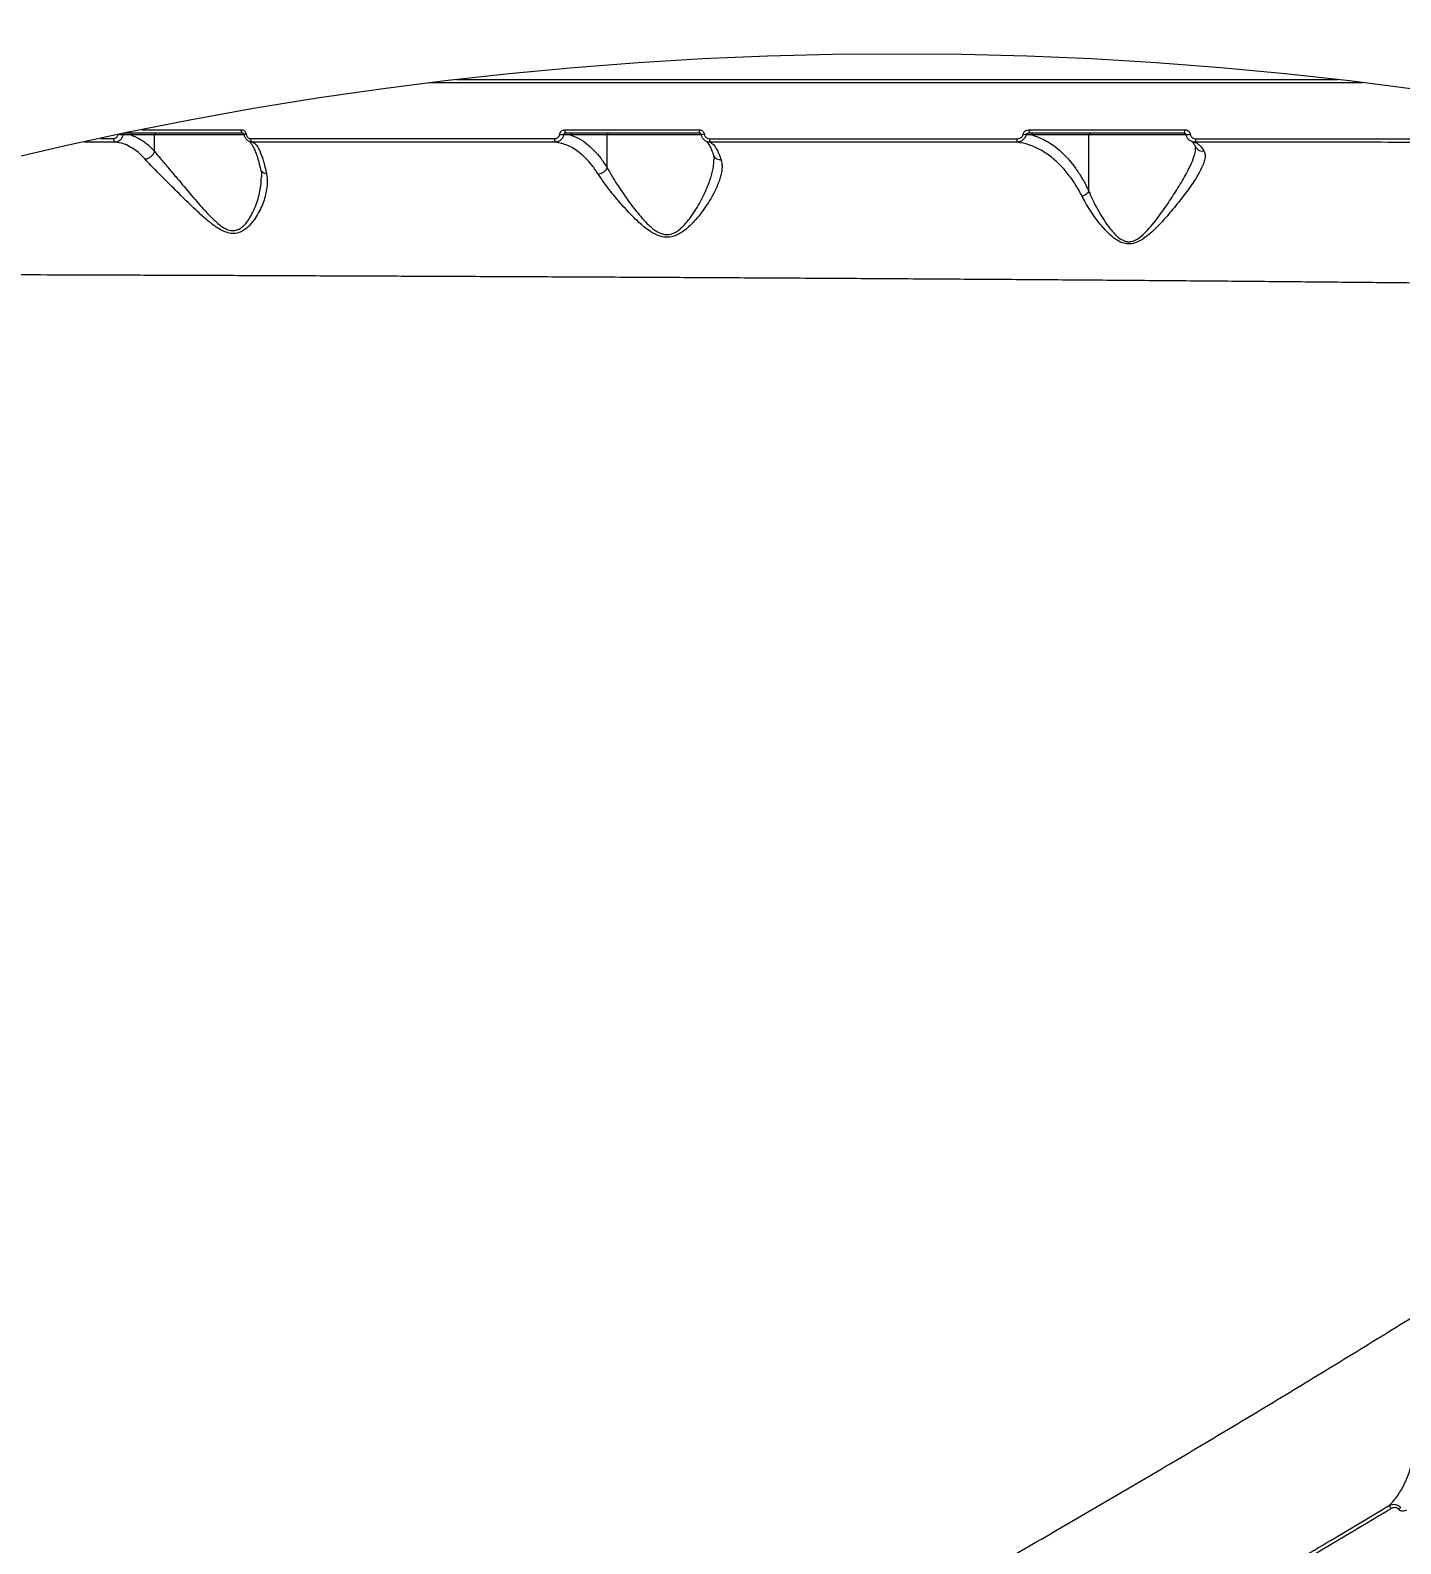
# Model space of a CAD drawing. Header units: millimetres. Extents: x -7245 to 6306, y -6696 to 5973.
# Drawn here: x 1798.9 to 2194.1, y -1001.2 to -564.7 of the extents above; entities that cross this region are included whole.
import ezdxf

# ---------------------------------------------------------------- set-up
doc = ezdxf.new("R2010")
doc.units = ezdxf.units.MM
for name, color, linetype in [('DIKOM_ОБЪЕКТ', 7, 'Continuous'), ('DIKOM_РАЗМЕР_ЗОНА', 7, 'Continuous'), ('DIKOM_РАЗМЕР_ОБЪЕКТА', 7, 'Continuous')]:
    doc.layers.add(name, color=color, linetype=linetype)
doc.styles.add('style1', font='arial.ttf', dxfattribs={"width": 0.8})
doc.dimstyles.new('1-50', dxfattribs={"dimtxt": 300, "dimasz": 200, "dimexe": 100, "dimexo": 0, "dimgap": 100, "dimtad": 1, "dimtxsty": 'style1', "dimcen": 200, "dimclrd": 7, "dimclre": 7, "dimclrt": 7, "dimadec": 1, "dimazin": 2, "dimtfac": 1, "dimtmove": 0, "dimatfit": 2, "dimfxl": 0, "dimlwd": 25, "dimlwe": 18, "dimarcsym": 0})

# ---------------------------------------------------------------- blocks, each defined once
blk = doc.blocks.new('*D10')
at = {"layer": 'Defpoints', "color": 0, "transparency": 16777216}
for p in [(-4365.71, 2792.53), (4306.16, 475.6), (4306.16, -5965.27)]:
    blk.add_point(p, dxfattribs=at)
at = {"layer": 'DIKOM_РАЗМЕР_ОБЪЕКТА', "color": 7, "lineweight": 18, "transparency": 16777216}
for p, q in [((-4365.71, 2792.53), (-4365.71, -6065.27)), ((4306.16, 475.6), (4306.16, -6065.27))]:
    blk.add_line(p, q, dxfattribs=at)
at = {"layer": 'DIKOM_РАЗМЕР_ОБЪЕКТА', "color": 7, "lineweight": 25, "transparency": 16777216}
blk.add_line((-4165.71, -5965.27), (4106.16, -5965.27), dxfattribs=at)
at = {"layer": 'DIKOM_РАЗМЕР_ОБЪЕКТА', "color": 7, "transparency": 16777216}
for points in [[(-4165.71, -5931.93), (-4165.71, -5998.6), (-4365.71, -5965.27)], [(4106.16, -5931.93), (4106.16, -5998.6), (4306.16, -5965.27)]]:
    blk.add_solid(points, dxfattribs=at)
at = {"layer": 'DIKOM_РАЗМЕР_ОБЪЕКТА', "color": 7, "transparency": 16777216, "insert": (-85.78, -5712.1), "char_height": 300, "attachment_point": 5, "style": 'style1'}
blk.add_mtext('8650', dxfattribs=at)
blk = doc.blocks.new('*D11')
at = {"layer": 'Defpoints', "color": 0, "transparency": 16777216}
for p in [(-3472.32, 4472.83), (-6199.73, -2928.86), (1850.21, -2928.86)]:
    blk.add_point(p, dxfattribs=at)
at = {"layer": 'DIKOM_РАЗМЕР_ОБЪЕКТА', "color": 7, "lineweight": 18, "transparency": 16777216}
for p, q in [((-3472.32, 4472.83), (-6299.73, 4472.83)), ((1850.21, -2928.86), (-6299.73, -2928.86))]:
    blk.add_line(p, q, dxfattribs=at)
at = {"layer": 'DIKOM_РАЗМЕР_ОБЪЕКТА', "color": 7, "lineweight": 25, "transparency": 16777216}
blk.add_line((-6199.73, 4272.83), (-6199.73, -2728.86), dxfattribs=at)
at = {"layer": 'DIKOM_РАЗМЕР_ОБЪЕКТА', "color": 7, "transparency": 16777216}
for points in [[(-6233.06, 4272.83), (-6166.39, 4272.83), (-6199.73, 4472.83)], [(-6233.06, -2728.86), (-6166.39, -2728.86), (-6199.73, -2928.86)]]:
    blk.add_solid(points, dxfattribs=at)
at = {"layer": 'DIKOM_РАЗМЕР_ОБЪЕКТА', "color": 7, "transparency": 16777216, "insert": (-6452.9, 984.54), "char_height": 300, "attachment_point": 5, "rotation": 90, "style": 'style1'}
blk.add_mtext('7400', dxfattribs=at)
blk = doc.blocks.new('*D12')
at = {"layer": 'Defpoints', "color": 0, "transparency": 16777216}
for p in [(-5865.71, 123.34), (6306.18, -91.92), (6306.18, -6596.14)]:
    blk.add_point(p, dxfattribs=at)
at = {"layer": 'DIKOM_РАЗМЕР_ЗОНА', "color": 7, "lineweight": 18, "transparency": 16777216}
for p, q in [((-5865.71, 123.34), (-5865.71, -6696.14)), ((6306.18, -91.92), (6306.18, -6696.14))]:
    blk.add_line(p, q, dxfattribs=at)
at = {"layer": 'DIKOM_РАЗМЕР_ЗОНА', "color": 7, "lineweight": 25, "transparency": 16777216}
blk.add_line((-5665.71, -6596.14), (6106.18, -6596.14), dxfattribs=at)
at = {"layer": 'DIKOM_РАЗМЕР_ЗОНА', "color": 7, "transparency": 16777216}
for points in [[(-5665.71, -6562.81), (-5665.71, -6629.48), (-5865.71, -6596.14)], [(6106.18, -6562.81), (6106.18, -6629.48), (6306.18, -6596.14)]]:
    blk.add_solid(points, dxfattribs=at)
at = {"layer": 'DIKOM_РАЗМЕР_ЗОНА', "color": 7, "transparency": 16777216, "insert": (-71.19, -6342.97), "char_height": 300, "attachment_point": 5, "style": 'style1'}
blk.add_mtext('12150', dxfattribs=at)

msp = doc.modelspace()

# ---------------------------------------------------------------- linework, layer by layer
at = {"layer": 'DIKOM_ОБЪЕКТ', "color": 7, "linetype": 'Continuous', "lineweight": 15}
for p, q in [((1921.907, -578.87), (2175.935, -578.87)), ((1823.495, -596.919), (1814.563, -596.918)), ((1819.195, -595.931), (1822.983, -595.931)), ((1826.02, -594.37), (1825.929, -594.355)), ((1834.742, -594.87), (1827.902, -594.87)), ((1834.742, -599.583), (1834.742, -594.87)), ((1860.739, -594.87), (1834.742, -594.87)), ((1965.271, -594.87), (1954.614, -594.87)), ((1965.271, -604.316), (1965.271, -594.87)), ((1992.515, -594.87), (1965.271, -594.87)), ((1992.447, -594.798), (1992.432, -594.798)), ((2104.189, -594.87), (2087.708, -594.87)), ((2104.189, -611.082), (2104.189, -594.87)), ((2132.431, -594.87), (2104.189, -594.87)), ((2134.957, -598.852), (2134.974, -598.572))]:
    msp.add_line(p, q, dxfattribs=at)
at = {"layer": 'DIKOM_ОБЪЕКТ', "color": 7, "linetype": 'Continuous', "lineweight": 15, "flags": 128}
for points in [[(2197.816, -581.631), (2179.329, -579.269), (2160.792, -577.22), (2142.212, -575.484), (2123.596, -574.064), (2104.952, -572.958), (2086.287, -572.168), (2067.607, -571.694), (2048.921, -571.536), (2030.234, -571.694), (2011.555, -572.168), (1992.889, -572.958), (1974.245, -574.064), (1955.63, -575.484), (1937.05, -577.22), (1918.513, -579.269), (1900.025, -581.631), (1881.595, -584.306), (1863.228, -587.292), (1844.932, -590.588), (1826.714, -594.193), (1808.581, -598.105), (1790.539, -602.323)], [(1860.213, -594.37), (1860.125, -594.351), (1860.041, -594.295), (1859.963, -594.203), (1859.895, -594.08), (1859.839, -593.93), (1859.797, -593.758), (1859.771, -593.572), (1859.762, -593.378)], [(1823.495, -596.919), (1823.395, -596.892), (1823.299, -596.831), (1823.211, -596.737), (1823.134, -596.614), (1823.071, -596.466), (1823.023, -596.299), (1822.994, -596.119), (1822.983, -595.931)], [(1860.625, -594.799), (1860.608, -594.792), (1860.608, -594.792)], [(1862.94, -596.923), (1862.857, -596.896), (1862.778, -596.834), (1862.706, -596.74), (1862.642, -596.617), (1862.59, -596.469), (1862.551, -596.302), (1862.527, -596.122), (1862.519, -595.935)]]:
    msp.add_lwpolyline(points, dxfattribs=at)
at = {"layer": 'DIKOM_ОБЪЕКТ', "color": 7, "linetype": 'Continuous', "lineweight": 15}
for centre, radius, start, end in [((1954.352, -593.61), 1.279, 169.45261, 216.47641), ((1993.733, -593.618), 1.937, 172.78847, 202.84476), ((2084.198, -593.618), 2.858, 344.75541, 4.95688), ((2130.446, -593.61), 1.441, 328.16951, 9.59689), ((1825.768, -586.565), 8.23, 260.30545, 269.03111), ((1828.372, -594.839), 0.471, 94.16955, 183.70679), ((1835.212, -594.839), 0.471, 94.16955, 183.70679), ((1861.38, -596.906), 2.251, 95.84396, 110.06444), ((1951.472, -596.159), 1.38, 171.04469, 214.24917), ((1954.136, -577.939), 16.925, 261.33674, 265.05769), ((1955.084, -594.839), 0.471, 94.14918, 183.69608), ((1965.74, -594.839), 0.471, 94.16955, 183.70679), ((1994.965, -607.762), 13.209, 97.29061, 101.05415), ((1997.049, -596.176), 2.289, 174.36424, 199.60119), ((2079.878, -596.193), 3.631, 347.72154, 3.52826), ((2077.175, -653.213), 59.064, 81.39978, 82.16007), ((2088.178, -594.839), 0.471, 94.15936, 183.70144), ((2104.659, -594.839), 0.471, 94.15936, 183.70144), ((2131.66, -585.38), 9.445, 273.56137, 280.8371), ((2133.465, -596.199), 1.605, 330.80731, 7.71217), ((2185.49, -994.316), 6.759, 28.88494, 38.01639), ((2189.758, -986.403), 6.144, 307.96178, 315.45228)]:
    msp.add_arc(centre, radius, start, end, dxfattribs=at)
for points, knots in [([(2183.033, -579.87), (2175.774, -579.87), (2161.119, -579.87), (2138.622, -579.87), (2115.527, -579.87), (2091.988, -579.87), (2068.09, -579.87), (2044.355, -579.87), (2020.861, -579.871), (1997.681, -579.87), (1974.431, -579.87), (1951.213, -579.87), (1930.965, -579.87), (1918.729, -579.87), (1914.052, -579.87)], [0, 0, 0, 0, 0.08347, 0.1685106, 0.2534863, 0.3409301, 0.4284449, 0.5158887, 0.6008642, 0.6859052, 0.7708808, 0.858325, 0.9458402, 1, 1, 1, 1]), ([(1831.167, -593.379), (1832.114, -593.379), (1837.238, -593.379), (1846.715, -593.379), (1855.411, -593.378), (1859.762, -593.378)], [0, 0, 0, 0, 0.1018621, 0.5506604, 1, 1, 1, 1]), ([(1859.762, -593.378), (1859.813, -593.38), (1860.021, -593.387), (1860.374, -593.499), (1860.756, -593.785), (1861.041, -594.185), (1861.115, -594.506), (1861.151, -594.667)], [0, 0, 0, 0, 0.0795682, 0.3194323, 0.5497428, 0.7749003, 1, 1, 1, 1]), ([(1951.586, -594.671), (1951.59, -594.65), (1951.619, -594.461), (1951.75, -594.108), (1952.094, -593.705), (1952.563, -593.429), (1952.917, -593.394), (1953.095, -593.376)], [0, 0, 0, 0, 0.0299771, 0.2618492, 0.5039424, 0.7519873, 1, 1, 1, 1]), ([(1953.095, -593.376), (1953.744, -593.376), (1956.99, -593.376), (1965.029, -593.375), (1977.269, -593.376), (1986.962, -593.375), (1991.812, -593.375)], [0, 0, 0, 0, 0.0507699, 0.2538499, 0.6266933, 1, 1, 1, 1]), ([(1991.812, -593.375), (1991.85, -593.376), (1992.055, -593.38), (1992.425, -593.477), (1992.848, -593.759), (1993.167, -594.166), (1993.248, -594.495), (1993.288, -594.659)], [0, 0, 0, 0, 0.0546017, 0.291373, 0.5278496, 0.7639446, 1, 1, 1, 1]), ([(2085.232, -594.701), (2085.237, -594.666), (2085.267, -594.485), (2085.41, -594.153), (2085.767, -593.761), (2086.329, -593.441), (2086.791, -593.396), (2087.045, -593.372)], [0, 0, 0, 0, 0.0440646, 0.2244551, 0.4337241, 0.6874643, 1, 1, 1, 1]), ([(2087.045, -593.372), (2087.709, -593.371), (2091.029, -593.37), (2100.191, -593.372), (2114.509, -593.37), (2126.077, -593.37), (2131.867, -593.37)], [0, 0, 0, 0, 0.044142, 0.2207153, 0.6100141, 1, 1, 1, 1]), ([(2131.867, -593.37), (2131.934, -593.372), (2132.178, -593.381), (2132.58, -593.5), (2133.001, -593.787), (2133.314, -594.181), (2133.395, -594.498), (2133.436, -594.656)], [0, 0, 0, 0, 0.0918632, 0.33561, 0.5631421, 0.7814976, 1, 1, 1, 1]), ([(1822.983, -595.931), (1823.126, -595.914), (1823.412, -595.881), (1823.792, -595.621), (1824.08, -595.239), (1824.202, -594.886), (1824.231, -594.686), (1824.236, -594.652)], [0, 0, 0, 0, 0.2378124, 0.4755178, 0.713506, 0.9517089, 1, 1, 1, 1]), ([(1825.629, -594.794), (1825.62, -594.85), (1825.568, -595.184), (1825.355, -595.769), (1824.863, -596.405), (1824.218, -596.837), (1823.736, -596.892), (1823.495, -596.919)], [0, 0, 0, 0, 0.048531, 0.2867855, 0.5246347, 0.762247, 1, 1, 1, 1]), ([(1831.918, -601.78), (1831.771, -601.619), (1831.024, -600.799), (1829.618, -599.511), (1827.65, -598.193), (1825.6, -597.267), (1824.199, -597.036), (1823.495, -596.919)], [0, 0, 0, 0, 0.0563886, 0.2883038, 0.5227658, 0.7600079, 1, 1, 1, 1]), ([(1826.02, -594.37), (1825.975, -594.375), (1825.884, -594.386), (1825.765, -594.473), (1825.676, -594.599), (1825.639, -594.716), (1825.63, -594.783), (1825.629, -594.794)], [0, 0, 0, 0, 0.2386284, 0.4767658, 0.7148675, 0.9520875, 1, 1, 1, 1]), ([(1827.902, -594.87), (1827.738, -594.862), (1826.986, -594.825), (1826.224, -594.807), (1825.629, -594.794)], [0, 0, 0, 0, 0.2185631, 1, 1, 1, 1]), ([(1860.213, -594.37), (1854.407, -594.37), (1842.782, -594.37), (1831.611, -594.37), (1826.02, -594.37)], [0, 0, 0, 0, 0.4994528, 1, 1, 1, 1]), ([(1827.902, -594.87), (1828.666, -595.161), (1830.147, -595.725), (1832.278, -597.178), (1833.782, -598.536), (1834.587, -599.414), (1834.742, -599.583)], [0, 0, 0, 0, 0.3208406, 0.6223521, 0.9272127, 1, 1, 1, 1]), ([(1860.219, -594.381), (1860.267, -594.383), (1860.35, -594.385), (1860.479, -594.486), (1860.56, -594.616), (1860.601, -594.721), (1860.604, -594.78), (1860.605, -594.791)], [0, 0, 0, 0, 0.3651577, 0.6309755, 0.815831, 0.9668572, 1, 1, 1, 1]), ([(1862.94, -596.923), (1862.853, -596.92), (1862.505, -596.905), (1861.915, -596.721), (1861.278, -596.25), (1860.804, -595.592), (1860.685, -595.064), (1860.625, -594.799)], [0, 0, 0, 0, 0.0780984, 0.3139877, 0.5432333, 0.7711416, 1, 1, 1, 1]), ([(1861.151, -594.667), (1861.187, -594.825), (1861.26, -595.143), (1861.541, -595.538), (1861.917, -595.818), (1862.264, -595.925), (1862.468, -595.933), (1862.519, -595.935)], [0, 0, 0, 0, 0.2262319, 0.4527226, 0.6822921, 0.9207654, 1, 1, 1, 1]), ([(1862.161, -596.836), (1862.157, -596.834), (1862.113, -596.817), (1862.284, -596.922), (1862.59, -597.299), (1863.018, -597.97), (1863.501, -598.944), (1864.024, -600.234), (1864.558, -601.851), (1865.003, -603.401), (1865.256, -604.505), (1865.34, -604.873)], [0, 0, 0, 0, 0.0114386, 0.1329497, 0.2520066, 0.3758195, 0.5065607, 0.6432901, 0.7843141, 0.9279217, 1, 1, 1, 1]), ([(1862.519, -595.935), (1865.723, -595.935), (1875.095, -595.936), (1890.962, -595.937), (1910.278, -595.94), (1929.984, -595.942), (1943.401, -595.944), (1950.109, -595.945)], [0, 0, 0, 0, 0.1144542, 0.3347641, 0.5550763, 0.7775374, 1, 1, 1, 1]), ([(1862.94, -596.923), (1863.134, -597.008), (1863.593, -597.209), (1864.31, -598.027), (1865.179, -599.605), (1866.123, -602.125), (1866.738, -604.789), (1867.049, -606.138)], [0, 0, 0, 0, 0.1301681, 0.3081354, 0.4882654, 0.7408562, 1, 1, 1, 1]), ([(1950.331, -596.936), (1943.703, -596.935), (1930.446, -596.932), (1910.844, -596.93), (1891.504, -596.928), (1875.548, -596.925), (1866.137, -596.924), (1862.94, -596.923)], [0, 0, 0, 0, 0.2203112, 0.4406207, 0.663084, 0.8855444, 1, 1, 1, 1]), ([(1950.109, -595.945), (1950.283, -595.927), (1950.63, -595.893), (1951.09, -595.623), (1951.425, -595.228), (1951.555, -594.882), (1951.583, -594.695), (1951.586, -594.671)], [0, 0, 0, 0, 0.2478655, 0.4958539, 0.7363181, 0.9670252, 1, 1, 1, 1]), ([(1952.678, -594.802), (1952.671, -594.841), (1952.622, -595.152), (1952.413, -595.727), (1951.879, -596.387), (1951.154, -596.844), (1950.605, -596.905), (1950.331, -596.936)], [0, 0, 0, 0, 0.0334059, 0.2664601, 0.5083218, 0.7552664, 1, 1, 1, 1]), ([(1962.74, -606.237), (1962.147, -605.357), (1961.001, -603.659), (1959.145, -601.578), (1956.817, -599.494), (1953.878, -597.655), (1951.524, -597.178), (1950.331, -596.936)], [0, 0, 0, 0, 0.1648001, 0.3184352, 0.4735209, 0.7332998, 1, 1, 1, 1]), ([(1953.323, -594.37), (1953.248, -594.376), (1953.1, -594.387), (1952.901, -594.475), (1952.76, -594.599), (1952.7, -594.712), (1952.682, -594.775), (1952.679, -594.794), (1952.678, -594.802)], [0, 0, 0, 0, 0.2724282, 0.532445, 0.7664862, 0.9316839, 0.9742227, 1, 1, 1, 1]), ([(1954.614, -594.87), (1954.45, -594.862), (1953.809, -594.832), (1953.16, -594.814), (1952.678, -594.802)], [0, 0, 0, 0, 0.2563567, 1, 1, 1, 1]), ([(1991.948, -594.37), (1985.476, -594.37), (1972.516, -594.37), (1959.726, -594.37), (1953.323, -594.37)], [0, 0, 0, 0, 0.4994448, 1, 1, 1, 1]), ([(1954.614, -594.87), (1955.463, -595.186), (1957.171, -595.822), (1959.494, -597.427), (1961.585, -599.366), (1963.487, -601.574), (1964.664, -603.384), (1965.271, -604.316)], [0, 0, 0, 0, 0.2198995, 0.4427788, 0.6236811, 0.8062627, 1, 1, 1, 1]), ([(1991.976, -594.38), (1992.014, -594.381), (1992.116, -594.385), (1992.261, -594.472), (1992.38, -594.616), (1992.429, -594.74), (1992.432, -594.807), (1992.433, -594.812)], [0, 0, 0, 0, 0.1731026, 0.4642485, 0.7164935, 0.9792539, 1, 1, 1, 1]), ([(1994.893, -596.944), (1994.831, -596.942), (1994.49, -596.934), (1993.877, -596.777), (1993.174, -596.305), (1992.646, -595.624), (1992.514, -595.073), (1992.447, -594.798)], [0, 0, 0, 0, 0.0531393, 0.2899806, 0.5268829, 0.7633661, 1, 1, 1, 1]), ([(1993.288, -594.659), (1993.329, -594.825), (1993.411, -595.156), (1993.731, -595.566), (1994.157, -595.85), (1994.528, -595.945), (1994.734, -595.95), (1994.771, -595.951)], [0, 0, 0, 0, 0.2364284, 0.4729948, 0.7098527, 0.9467995, 1, 1, 1, 1]), ([(1993.995, -596.823), (1993.994, -596.823), (1993.95, -596.805), (1994.107, -596.897), (1994.389, -597.259), (1994.797, -597.911), (1995.255, -598.883), (1995.636, -599.818), (1995.854, -600.518), (1995.908, -600.692)], [0, 0, 0, 0, 0.0016419, 0.1811034, 0.3568722, 0.5395237, 0.7321193, 0.9332757, 1, 1, 1, 1]), ([(1994.771, -595.951), (2002.092, -595.952), (2016.734, -595.955), (2038.909, -595.959), (2061.192, -595.964), (2076.066, -595.968), (2083.502, -595.969)], [0, 0, 0, 0, 0.2485967, 0.4971919, 0.7485953, 1, 1, 1, 1]), ([(1994.893, -596.944), (1995.23, -597.125), (1995.912, -597.49), (1996.916, -598.996), (1997.65, -600.651), (1998.043, -601.804), (1998.126, -602.048)], [0, 0, 0, 0, 0.2991461, 0.6039879, 0.9163309, 1, 1, 1, 1]), ([(2083.426, -596.965), (2076.089, -596.963), (2061.415, -596.959), (2039.264, -596.953), (2017.055, -596.949), (2002.28, -596.946), (1994.893, -596.944)], [0, 0, 0, 0, 0.2485972, 0.4971921, 0.7485975, 1, 1, 1, 1]), ([(2086.007, -594.813), (2086, -594.861), (2085.956, -595.141), (2085.764, -595.658), (2085.274, -596.291), (2084.535, -596.777), (2083.867, -596.949), (2083.489, -596.963), (2083.426, -596.965)], [0, 0, 0, 0, 0.0395091, 0.2326758, 0.4437777, 0.6867082, 0.947918, 1, 1, 1, 1]), ([(2102.276, -612.606), (2101.976, -612.035), (2100.997, -610.173), (2099.174, -607.35), (2096.763, -604.359), (2094.048, -601.715), (2091.037, -599.525), (2087.754, -597.912), (2085.196, -597.191), (2083.75, -597.006), (2083.426, -596.965)], [0, 0, 0, 0, 0.0601239, 0.1962442, 0.3328196, 0.4690676, 0.630331, 0.7921168, 0.9534411, 1, 1, 1, 1]), ([(2083.502, -595.969), (2083.758, -595.944), (2084.205, -595.901), (2084.74, -595.587), (2085.072, -595.213), (2085.2, -594.899), (2085.227, -594.73), (2085.232, -594.701)], [0, 0, 0, 0, 0.3276797, 0.5738963, 0.7795148, 0.9626284, 1, 1, 1, 1]), ([(2086.956, -594.37), (2086.824, -594.378), (2086.595, -594.391), (2086.306, -594.491), (2086.129, -594.607), (2086.047, -594.71), (2086.018, -594.771), (2086.01, -594.801), (2086.007, -594.813)], [0, 0, 0, 0, 0.3694738, 0.6445092, 0.8373082, 0.9269947, 0.9712098, 1, 1, 1, 1]), ([(2087.708, -594.87), (2087.544, -594.863), (2086.98, -594.84), (2086.411, -594.824), (2086.007, -594.813)], [0, 0, 0, 0, 0.2912589, 1, 1, 1, 1]), ([(2131.67, -594.37), (2124.272, -594.37), (2109.455, -594.37), (2094.463, -594.37), (2086.956, -594.37)], [0, 0, 0, 0, 0.4992733, 1, 1, 1, 1]), ([(2087.708, -594.87), (2089.155, -595.366), (2091.341, -596.117), (2094.162, -597.991), (2096.847, -600.209), (2099.375, -603.022), (2101.681, -606.387), (2103.098, -608.834), (2103.896, -610.478), (2104.189, -611.082)], [0, 0, 0, 0, 0.2355358, 0.3560316, 0.4765258, 0.7016531, 0.8172926, 0.9329147, 1, 1, 1, 1]), ([(2131.718, -594.386), (2131.766, -594.387), (2131.901, -594.39), (2132.077, -594.495), (2132.197, -594.646), (2132.242, -594.752), (2132.246, -594.802), (2132.246, -594.805)], [0, 0, 0, 0, 0.2037194, 0.5693512, 0.8091172, 0.9891004, 1, 1, 1, 1]), ([(2134.866, -596.981), (2134.755, -596.978), (2134.346, -596.967), (2133.67, -596.763), (2132.971, -596.27), (2132.457, -595.6), (2132.327, -595.067), (2132.261, -594.799)], [0, 0, 0, 0, 0.0902851, 0.3321983, 0.5590039, 0.7775175, 1, 1, 1, 1]), ([(2133.436, -594.656), (2133.478, -594.818), (2133.561, -595.142), (2133.882, -595.547), (2134.316, -595.846), (2134.733, -595.971), (2134.986, -595.981), (2135.055, -595.983)], [0, 0, 0, 0, 0.2169134, 0.4335131, 0.6619758, 0.9080498, 1, 1, 1, 1]), ([(2133.926, -596.81), (2133.942, -596.819), (2133.977, -596.838), (2134.284, -597.153), (2134.636, -597.64), (2134.892, -598.134), (2134.993, -598.329)], [0, 0, 0, 0, 0.2467504, 0.5294235, 0.814834, 1, 1, 1, 1]), ([(2134.866, -596.981), (2135.261, -597.172), (2136.119, -597.588), (2136.947, -598.821), (2137.393, -599.486)], [0, 0, 0, 0, 0.460483, 1, 1, 1, 1]), ([(2202.921, -597.01), (2197.4, -597.007), (2186.36, -597.002), (2169.437, -596.994), (2152.288, -596.988), (2140.673, -596.983), (2134.866, -596.981)], [0, 0, 0, 0, 0.2491002, 0.498199, 0.7490991, 1, 1, 1, 1]), ([(2135.055, -595.983), (2140.834, -595.985), (2152.39, -595.989), (2169.537, -595.995), (2186.539, -596.001), (2197.685, -596.006), (2203.257, -596.008)], [0, 0, 0, 0, 0.2490996, 0.4981994, 0.7491008, 1, 1, 1, 1]), ([(1831.918, -601.78), (1831.958, -601.78), (1832.136, -601.782), (1832.573, -601.727), (1833.229, -601.485), (1833.916, -600.986), (1834.469, -600.33), (1834.65, -599.836), (1834.741, -599.589)], [0, 0, 0, 0, 0.0350842, 0.155271, 0.3664428, 0.5776454, 0.7887873, 1, 1, 1, 1]), ([(1867.049, -606.138), (1867.142, -606.854), (1867.326, -608.287), (1867.053, -611.147), (1866.098, -614.721), (1864.272, -618.328), (1862.377, -620.793), (1860.842, -622.149), (1859.412, -622.993), (1857.717, -623.404), (1855.88, -623.166), (1854.163, -622.464), (1852.108, -621.216), (1849.753, -619.371), (1846.534, -616.433), (1842.813, -612.83), (1839.122, -609.131), (1836.067, -606.085), (1833.711, -603.707), (1832.492, -602.397), (1831.918, -601.78)], [0, 0, 0, 0, 0.0519332, 0.1038888, 0.1951569, 0.2864059, 0.3437062, 0.37314, 0.4024732, 0.4366854, 0.467116, 0.4969782, 0.5269744, 0.5808971, 0.6349574, 0.7265898, 0.818132, 0.8810603, 0.9438938, 1, 1, 1, 1]), ([(1834.742, -599.583), (1834.742, -599.584), (1834.742, -599.587), (1834.742, -599.589), (1834.741, -599.589)], [0, 0, 0, 0, 0.6878797, 1, 1, 1, 1]), ([(1834.741, -599.589), (1834.742, -599.59), (1835.243, -600.342), (1836.423, -601.6), (1838.533, -604.184), (1841.282, -607.396), (1844.55, -611.314), (1847.825, -615.123), (1850.644, -618.246), (1852.8, -620.304), (1854.622, -621.63), (1856.12, -622.323), (1857.61, -622.566), (1859.093, -622.111), (1860.307, -621.211), (1861.616, -619.76), (1863.221, -617.128), (1864.712, -613.313), (1865.479, -609.694), (1865.524, -607.662), (1865.538, -607.029)], [0, 0, 0, 0, 0.0000382, 0.060242, 0.1286851, 0.1972187, 0.2972077, 0.3972849, 0.4549283, 0.5124092, 0.5504467, 0.5728514, 0.6022893, 0.63558, 0.6654874, 0.6955292, 0.7563281, 0.8556551, 0.9550203, 1, 1, 1, 1]), ([(1998.126, -602.048), (1998.235, -602.506), (1998.453, -603.424), (1998.368, -605.359), (1997.751, -607.899), (1996.236, -611.407), (1993.894, -615.449), (1990.924, -619.314), (1987.929, -622.27), (1985.333, -623.934), (1982.817, -624.531), (1980.305, -624.171), (1977.545, -622.717), (1974.732, -620.473), (1971.482, -617.23), (1968.025, -613.369), (1964.902, -609.43), (1963.371, -607.169), (1962.74, -606.237)], [0, 0, 0, 0, 0.0404268, 0.080882, 0.1509559, 0.2211448, 0.3139221, 0.40669, 0.4680977, 0.5184388, 0.5509381, 0.5857368, 0.6308311, 0.6892138, 0.7478307, 0.8412608, 0.9345798, 1, 1, 1, 1]), ([(1965.269, -604.326), (1965.27, -604.327), (1965.825, -605.252), (1967.189, -607.765), (1969.91, -611.874), (1972.914, -615.97), (1975.72, -619.407), (1978.136, -621.777), (1980.409, -623.271), (1981.973, -623.626), (1983.257, -623.614), (1984.498, -623.248), (1985.842, -622.4), (1987.503, -620.947), (1989.767, -618.169), (1992.297, -614.085), (1994.285, -609.808), (1995.545, -606.106), (1996.071, -603.63), (1996.063, -602.369), (1996.061, -602.055)], [0, 0, 0, 0, 0.0000607, 0.0707408, 0.1718757, 0.2731138, 0.3351163, 0.3968454, 0.4419781, 0.4678364, 0.4754769, 0.5068425, 0.5323294, 0.5579115, 0.6225727, 0.722795, 0.8230393, 0.8990192, 0.9748802, 1, 1, 1, 1]), ([(1995.889, -600.649), (1995.917, -600.718), (1996.033, -601.013), (1996.108, -601.485), (1996.079, -601.96), (1996.074, -602.055)], [0, 0, 0, 0, 0.1991284, 0.8403691, 1, 1, 1, 1]), ([(1995.938, -600.678), (1996.021, -600.871), (1996.201, -601.287), (1996.774, -601.754), (1997.41, -601.995), (1997.88, -602.049), (1998.08, -602.048), (1998.126, -602.048)], [0, 0, 0, 0, 0.24188, 0.5197658, 0.7975765, 0.953779, 1, 1, 1, 1]), ([(2137.393, -599.486), (2137.526, -599.799), (2137.804, -600.454), (2137.717, -601.725), (2137.222, -603.417), (2136.162, -605.591), (2134.318, -608.565), (2131.757, -612.157), (2128.507, -616.219), (2125.024, -620.321), (2121.69, -623.568), (2118.822, -625.572), (2116.649, -626.349), (2114.662, -626.336), (2112.725, -625.557), (2110.952, -624.296), (2108.467, -621.899), (2105.616, -618.343), (2103.472, -614.866), (2102.479, -612.99), (2102.276, -612.606)], [0, 0, 0, 0, 0.0399717, 0.0838374, 0.1277344, 0.1889338, 0.2502304, 0.3350392, 0.4199824, 0.5024364, 0.5846144, 0.6297439, 0.6580822, 0.6869143, 0.718001, 0.7532868, 0.7887217, 0.8822457, 0.9758724, 1, 1, 1, 1]), ([(2104.187, -611.093), (2104.188, -611.094), (2104.353, -611.49), (2105.208, -613.487), (2107.039, -617.094), (2109.427, -620.9), (2111.6, -623.467), (2113.099, -624.818), (2114.704, -625.625), (2115.886, -625.69), (2116.976, -625.496), (2118.464, -624.837), (2120.274, -623.268), (2122.085, -621.291), (2124.27, -618.53), (2126.822, -614.95), (2129.642, -610.625), (2131.889, -606.841), (2133.542, -603.656), (2134.473, -601.373), (2134.936, -599.775), (2134.952, -599.091), (2134.957, -598.852)], [0, 0, 0, 0, 0.0000948, 0.0262507, 0.1265248, 0.2289926, 0.2654526, 0.3025824, 0.3331328, 0.3556277, 0.3607754, 0.3885353, 0.434885, 0.4786327, 0.5224411, 0.612166, 0.7036995, 0.7972231, 0.8625725, 0.9294723, 0.9753698, 1, 1, 1, 1]), ([(2134.839, -598.35), (2134.842, -598.355), (2134.868, -598.395), (2134.903, -598.477), (2134.895, -598.744), (2134.892, -598.846)], [0, 0, 0, 0, 0.0788766, 0.6479839, 1, 1, 1, 1]), ([(2135.031, -598.31), (2135.08, -598.418), (2135.238, -598.764), (2135.759, -599.185), (2136.481, -599.486), (2137.057, -599.526), (2137.349, -599.492), (2137.393, -599.486)], [0, 0, 0, 0, 0.129643, 0.4139464, 0.6982362, 0.9540829, 1, 1, 1, 1]), ([(1865.34, -604.793), (1865.4, -605.03), (1865.575, -605.722), (1865.574, -606.515), (1865.572, -607.037)], [0, 0, 0, 0, 0.3425832, 1, 1, 1, 1]), ([(1867.049, -606.138), (1867.021, -606.133), (1866.74, -606.085), (1866.22, -605.91), (1865.686, -605.466), (1865.395, -605.092), (1865.38, -604.87), (1865.379, -604.868)], [0, 0, 0, 0, 0.0346713, 0.3475737, 0.6721765, 0.9967121, 1, 1, 1, 1]), ([(1965.269, -604.326), (1965.158, -604.545), (1964.935, -604.983), (1964.327, -605.566), (1963.618, -605.996), (1963.066, -606.18), (1962.785, -606.229), (1962.74, -606.237)], [0, 0, 0, 0, 0.2439552, 0.4879861, 0.7319537, 0.9570871, 1, 1, 1, 1]), ([(1965.271, -604.316), (1965.271, -604.318), (1965.271, -604.321), (1965.27, -604.324), (1965.269, -604.326), (1965.269, -604.326)], [0, 0, 0, 0, 0.476242, 0.8915549, 1, 1, 1, 1]), ([(2104.189, -611.082), (2104.189, -611.083), (2104.189, -611.086), (2104.188, -611.09), (2104.188, -611.092), (2104.187, -611.093)], [0, 0, 0, 0, 0.4030662, 0.7878016, 1, 1, 1, 1]), ([(2104.187, -611.093), (2104.062, -611.287), (2103.812, -611.676), (2103.173, -612.19), (2102.627, -612.476), (2102.322, -612.589), (2102.276, -612.606)], [0, 0, 0, 0, 0.3155964, 0.6314481, 0.9437451, 1, 1, 1, 1]), ([(2247.574, -638.16), (2242.132, -638.092), (2231.241, -637.957), (2214.344, -637.765), (2197.091, -637.58), (2179.246, -637.403), (2160.836, -637.232), (2141.886, -637.066), (2122.702, -636.909), (2102.69, -636.756), (2081.859, -636.607), (2060.243, -636.461), (2038.564, -636.325), (2016.925, -636.197), (1995.425, -636.078), (1974.159, -635.966), (1953.165, -635.863), (1932.473, -635.766), (1912.121, -635.676), (1892.205, -635.592), (1872.818, -635.515), (1854.042, -635.443), (1835.919, -635.378), (1818.464, -635.317), (1801.713, -635.262), (1785.74, -635.212), (1770.625, -635.167), (1756.158, -635.126), (1742.442, -635.089), (1729.559, -635.056), (1717.784, -635.028), (1707.206, -635.004), (1697.736, -634.986), (1692.484, -634.977), (1689.858, -634.972)], [0, 0, 0, 0, 0.0277663, 0.0555659, 0.0833658, 0.1111321, 0.1400371, 0.1689798, 0.1979225, 0.2268275, 0.2586373, 0.290548, 0.3225097, 0.3544715, 0.3863817, 0.4181911, 0.4498952, 0.4816997, 0.5135552, 0.5454106, 0.5772149, 0.6089189, 0.6405473, 0.6722756, 0.704055, 0.735834, 0.7675622, 0.7991908, 0.8325935, 0.8660258, 0.899429, 0.9329427, 0.9664861, 1, 1, 1, 1]), ([(1825.374, -1131.139), (1827.66, -1130.483), (1832.241, -1129.167), (1840.335, -1126.408), (1849.286, -1123.094), (1859.14, -1119.182), (1869.829, -1114.705), (1881.333, -1109.668), (1893.648, -1104.069), (1906.736, -1097.927), (1920.55, -1091.266), (1935.025, -1084.12), (1950.093, -1076.518), (1965.716, -1068.48), (1981.879, -1060.009), (1998.545, -1051.127), (2015.654, -1041.867), (2033.124, -1032.274), (2050.876, -1022.388), (2068.865, -1012.234), (2087.065, -1001.822), (2105.443, -991.173), (2123.93, -980.328), (2142.44, -969.337), (2160.887, -958.249), (2179.227, -947.088), (2197.427, -935.872), (2215.457, -924.617), (2233.25, -913.37), (2250.723, -902.179), (2267.798, -891.096), (2283.171, -880.969), (2296.952, -871.78), (2305.07, -866.283), (2309.129, -863.534)], [0, 0, 0, 0, 0.0315563, 0.0632124, 0.0949192, 0.1266267, 0.1582823, 0.1898393, 0.2213972, 0.2530544, 0.284762, 0.31647, 0.3481271, 0.3796852, 0.4112648, 0.4429445, 0.4746741, 0.506404, 0.5380836, 0.5696639, 0.6012952, 0.6330253, 0.6648063, 0.6965875, 0.7283184, 0.7599501, 0.7916591, 0.8234678, 0.8553266, 0.8871862, 0.918995, 0.9507051, 0.9753524, 1, 1, 1, 1]), ([(1805.393, -1201.207), (1806.234, -1201.179), (1808.516, -1201.101), (1813.164, -1200.409), (1819.612, -1198.957), (1827.152, -1196.82), (1835.728, -1194.025), (1845.306, -1190.578), (1855.866, -1186.485), (1867.408, -1181.74), (1879.894, -1176.364), (1893.278, -1170.379), (1907.495, -1163.814), (1922.48, -1156.698), (1938.194, -1149.051), (1954.624, -1140.871), (1971.729, -1132.185), (1989.451, -1123.024), (2007.704, -1113.43), (2026.407, -1103.45), (2045.268, -1093.235), (2064.247, -1082.814), (2083.294, -1072.223), (2102.591, -1061.361), (2122.053, -1050.278), (2141.598, -1039.021), (2161.418, -1027.475), (2181.485, -1015.649), (2201.763, -1003.56), (2221.941, -991.394), (2241.925, -979.208), (2261.621, -967.058), (2280.964, -954.983), (2299.916, -943.005), (2318.452, -931.141), (2336.518, -919.428), (2354.035, -907.919), (2370.904, -896.674), (2386.079, -886.412), (2395.342, -880.031), (2399.476, -877.183)], [0, 0, 0, 0, 0.0156522, 0.0424896, 0.0694113, 0.0963763, 0.1233413, 0.1502635, 0.1771005, 0.2039381, 0.23086, 0.2578249, 0.2847898, 0.3117121, 0.3385494, 0.3653868, 0.3923087, 0.4192736, 0.4462387, 0.4731605, 0.4999978, 0.5258462, 0.5517699, 0.5777322, 0.6036945, 0.6296183, 0.6554664, 0.6823039, 0.7092258, 0.7361909, 0.7631559, 0.7900781, 0.8169155, 0.8437529, 0.8706748, 0.89764, 0.9246052, 0.9515272, 0.9783644, 1, 1, 1, 1]), ([(2399.412, -878.296), (2395.288, -881.137), (2386.047, -887.502), (2370.908, -897.74), (2354.08, -908.959), (2336.604, -920.441), (2318.582, -932.126), (2300.089, -943.961), (2281.183, -955.911), (2261.885, -967.958), (2242.237, -980.079), (2222.301, -992.236), (2202.17, -1004.372), (2181.941, -1016.433), (2161.921, -1028.231), (2142.148, -1039.749), (2122.651, -1050.98), (2103.234, -1062.036), (2083.984, -1072.872), (2064.982, -1083.439), (2046.049, -1093.835), (2027.232, -1104.025), (2008.574, -1113.983), (1990.363, -1123.553), (1972.684, -1132.692), (1955.62, -1141.358), (1939.228, -1149.517), (1923.553, -1157.148), (1908.603, -1164.246), (1894.42, -1170.795), (1881.069, -1176.765), (1868.611, -1182.129), (1857.826, -1186.563), (1848.545, -1190.184), (1840.573, -1193.125), (1833.265, -1195.634), (1826.534, -1197.749), (1820.536, -1199.373), (1816.718, -1200.306), (1815.136, -1200.558), (1815.095, -1200.565)], [0, 0, 0, 0, 0.0226412, 0.050726, 0.0788997, 0.1071179, 0.1353367, 0.1635101, 0.1915953, 0.2196803, 0.2478538, 0.2760724, 0.3042908, 0.3324645, 0.3605494, 0.3875992, 0.414728, 0.4418972, 0.4690663, 0.4961953, 0.5232452, 0.5513301, 0.5795035, 0.6077219, 0.6359406, 0.664114, 0.6921989, 0.7202839, 0.7484571, 0.7766755, 0.8048944, 0.8330677, 0.8611526, 0.8839094, 0.9066899, 0.9294702, 0.9522274, 0.9757827, 0.9993638, 1, 1, 1, 1]), ([(2190.815, -990.152), (2191.06, -989.905), (2192.153, -988.799), (2193.888, -986.505), (2195.765, -982.972), (2197.127, -979.123), (2198.015, -975.078), (2198.478, -970.936), (2198.544, -967.324), (2198.403, -965.087), (2198.36, -964.401)], [0, 0, 0, 0, 0.0465629, 0.2078832, 0.3696675, 0.530935, 0.6671828, 0.8037534, 0.939871, 1, 1, 1, 1]), ([(2114.505, -1034.885), (2120.817, -1031.254), (2133.442, -1023.992), (2152.526, -1012.859), (2171.678, -1001.581), (2184.436, -993.962), (2190.815, -990.152)], [0, 0, 0, 0, 0.2485964, 0.4971919, 0.748597, 1, 1, 1, 1]), ([(2190.815, -990.152), (2191.006, -990.063), (2191.448, -989.854), (2192.194, -989.76), (2192.954, -989.879), (2193.633, -990.186), (2193.968, -990.536), (2194.137, -990.713)], [0, 0, 0, 0, 0.1741679, 0.4036385, 0.605247, 0.8001081, 1, 1, 1, 1]), ([(2193.538, -991.247), (2193.434, -991.142), (2193.227, -990.932), (2192.795, -990.771), (2192.307, -990.734), (2191.825, -990.832), (2191.535, -990.984), (2191.408, -991.05)], [0, 0, 0, 0, 0.1888325, 0.3773563, 0.579155, 0.8164677, 1, 1, 1, 1]), ([(2191.408, -991.05), (2185.086, -994.825), (2172.442, -1002.376), (2153.32, -1013.638), (2134.121, -1024.839), (2121.325, -1032.2), (2114.926, -1035.88)], [0, 0, 0, 0, 0.2485968, 0.4971942, 0.7485955, 1, 1, 1, 1]), ([(2195.771, -991.453), (2195.639, -991.522), (2195.333, -991.682), (2194.823, -991.782), (2194.31, -991.74), (2193.861, -991.573), (2193.646, -991.356), (2193.538, -991.247)], [0, 0, 0, 0, 0.182442, 0.4237065, 0.6274072, 0.8133536, 1, 1, 1, 1])]:
    msp.add_open_spline(points, degree=3, knots=knots, dxfattribs=at)

# ---------------------------------------------------------------- dimensions: what is measured, and where the dimension line sits
at = {"layer": 'DIKOM_РАЗМЕР_ЗОНА'}
dim = msp.add_linear_dim(base=(6306.184, -6596.144), p1=(-5865.714, 123.344), p2=(6306.184, -91.922), text='12150', dimstyle='1-50', dxfattribs=at)
dim.commit()
dim.dimension.update_dxf_attribs({"geometry": '*D12', "text_midpoint": (-71.192, -6596.144), "dimtype": 160})
at = {"layer": 'DIKOM_РАЗМЕР_ОБЪЕКТА'}
dim = msp.add_linear_dim(base=(-6199.728, -2928.864), p1=(-3472.315, 4472.834), p2=(1850.213, -2928.864), angle=90, text='7400', dimstyle='1-50', dxfattribs=at)
dim.commit()
dim.dimension.update_dxf_attribs({"geometry": '*D11', "text_midpoint": (-6199.728, 984.539), "dimtype": 160})
dim = msp.add_linear_dim(base=(4306.158, -5965.268), p1=(-4365.714, 2792.532), p2=(4306.158, 475.605), text='8650', dimstyle='1-50', dxfattribs=at)
dim.commit()
dim.dimension.update_dxf_attribs({"geometry": '*D10', "text_midpoint": (-85.784, -5965.268), "dimtype": 160})

doc.saveas('drawing.dxf')
